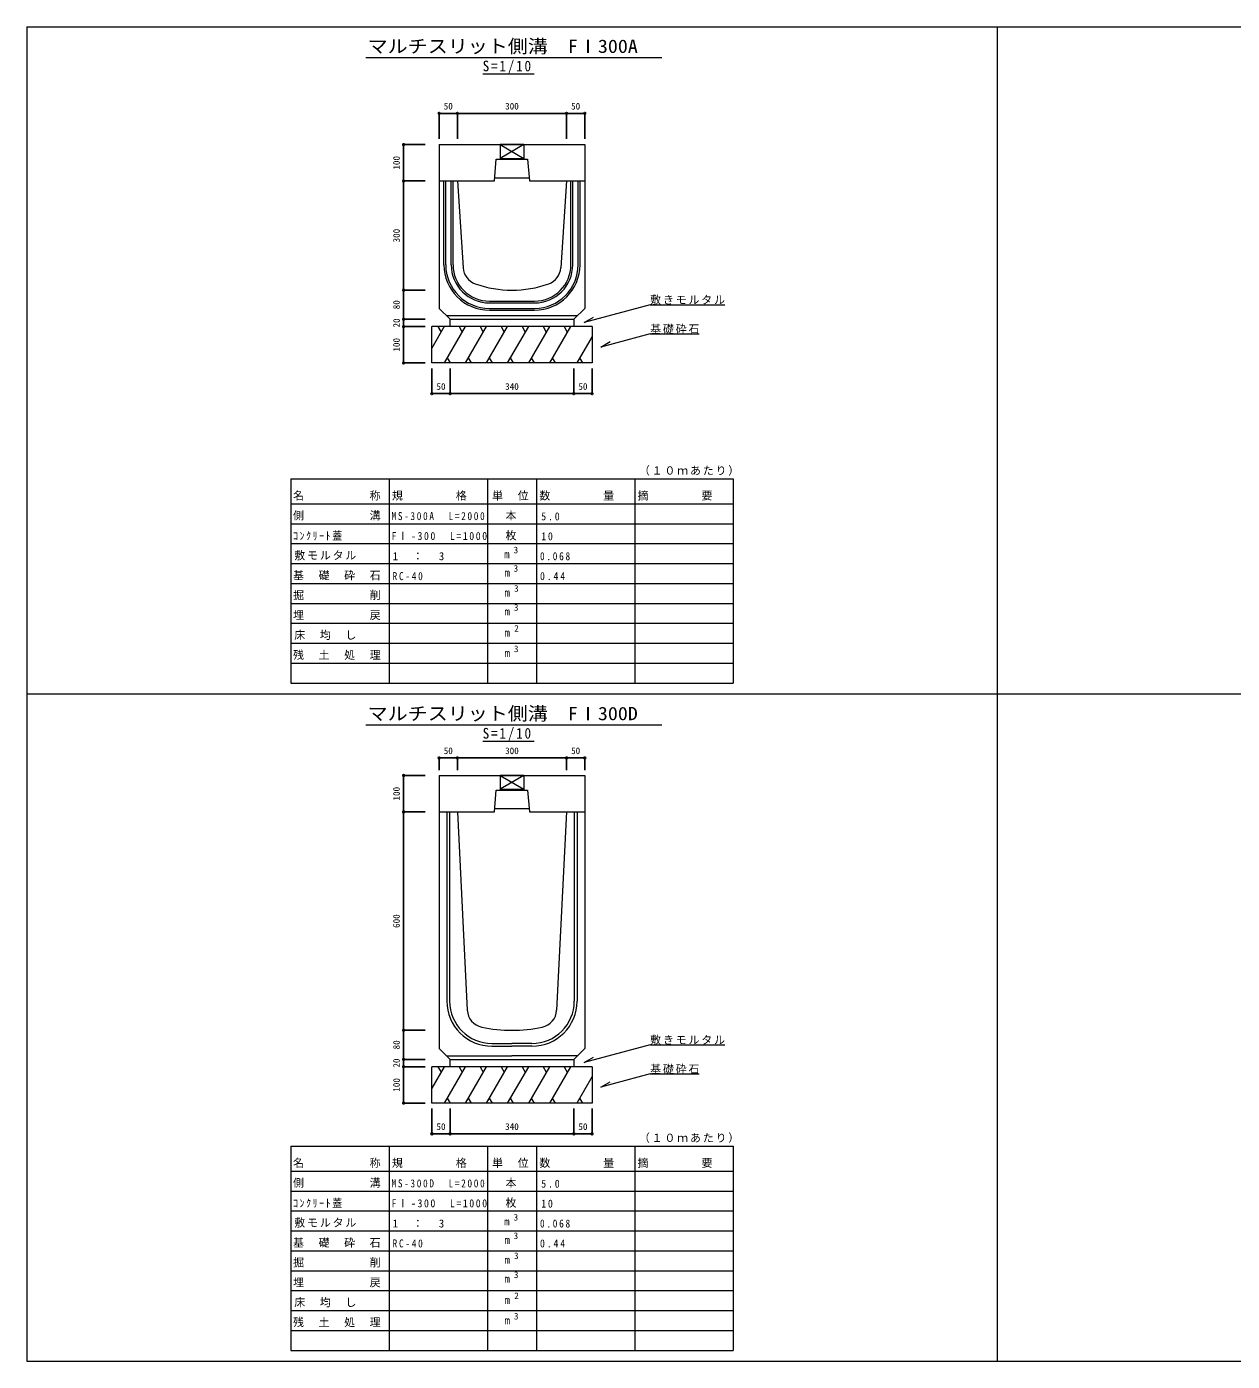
# Model space of a CAD drawing. Units: millimetres at full size, sheet at 1:10. Extents: x -4261 to 3739, y -1527 to 2139.
# Drawn here: x -4261 to -948, y -1527 to 2139 of the extents above; entities that cross this region are included whole.
import ezdxf
from ezdxf.enums import TextEntityAlignment as Align

# ---------------------------------------------------------------- set-up
doc = ezdxf.new("R2010")
doc.units = ezdxf.units.MM
doc.header["$LTSCALE"] = 10
doc.header["$PDMODE"] = 32
doc.header["$PDSIZE"] = 5
doc.layers.add('0-0_通り芯', color=7, linetype='Continuous', lineweight=18)
doc.layers.add('0-1_躯体', color=4, linetype='Continuous')
doc.styles.add('ＭＳ ゴシック', font='')
doc.styles.get('ＭＳ ゴシック').set_extended_font_data('MS Gothic')

msp = doc.modelspace()

# ---------------------------------------------------------------- linework, layer by layer
at = {"layer": '0-0_通り芯', "color": 2}
for p, q in [((-4260.9, 2139.31), (-1616.43, 2139.31)), ((-4260.9, 2139.31), (-4260.9, -1527.36)), ((-1616.43, 2139.31), (3739.1, 2139.31)), ((-4260.9, -1527.36), (3739.1, -1527.36))]:
    msp.add_line(p, q, dxfattribs=at)
at = {"layer": '0-0_通り芯', "color": 4}
for p, q in [((-1594.23, 2139.31), (-1594.23, -1527.36)), ((-4260.9, 305.98), (3739.1, 305.98))]:
    msp.add_line(p, q, dxfattribs=at)
at = {"layer": '0-0_通り芯'}
for p, q in [((-3329.39, 2054.31), (-2515.4, 2054.31)), ((-3008, 2009.59), (-2867.04, 2009.59)), ((-2547.79, 1375.19), (-2729.3, 1326.55)), ((-2547.79, 1375.19), (-2342.79, 1375.19)), ((-3097.57, 1315.41), (-3097.57, 1335.41)), ((-2757.57, 1335.41), (-2757.57, 1315.41)), ((-2729.3, 1326.55), (-2703.32, 1341.55)), ((-3113.52, 1315.41), (-3147.57, 1256.43)), ((-3147.57, 1215.41), (-3147.57, 1315.41)), ((-2707.57, 1315.41), (-3147.57, 1315.41)), ((-3130.82, 1315.41), (-3122.17, 1300.42)), ((-3055.78, 1315.41), (-3113.52, 1215.41)), ((-3073.08, 1315.41), (-3064.43, 1300.42)), ((-2998.05, 1315.41), (-3055.78, 1215.41)), ((-3015.35, 1315.41), (-3006.7, 1300.42)), ((-2940.31, 1315.41), (-2998.05, 1215.41)), ((-2957.61, 1315.41), (-2948.96, 1300.42)), ((-2882.58, 1315.41), (-2940.31, 1215.41)), ((-2899.88, 1315.41), (-2891.23, 1300.42)), ((-2824.84, 1315.41), (-2882.58, 1215.41)), ((-2842.14, 1315.41), (-2833.49, 1300.42)), ((-2767.11, 1315.41), (-2824.84, 1215.41)), ((-2784.41, 1315.41), (-2775.76, 1300.42)), ((-2707.57, 1288.57), (-2749.8, 1215.41)), ((-2707.57, 1315.41), (-2707.57, 1215.41)), ((-2547.79, 1295.38), (-2412.79, 1295.38)), ((-2707.57, 1215.41), (-3147.57, 1215.41)), ((-3105.6, 1229.13), (-3097.68, 1215.41)), ((-3047.86, 1229.13), (-3039.94, 1215.41)), ((-2990.13, 1229.13), (-2982.21, 1215.41)), ((-2932.39, 1229.13), (-2924.47, 1215.41)), ((-2874.66, 1229.13), (-2866.74, 1215.41)), ((-2816.92, 1229.13), (-2809, 1215.41)), ((-2741.88, 1229.13), (-2733.96, 1215.41)), ((-3535.07, 896.86), (-2320.07, 896.86)), ((-3535.07, 896.86), (-3535.07, 773.74)), ((-3265.07, 896.86), (-3265.07, 773.74)), ((-2995.07, 896.86), (-2995.07, 773.74)), ((-2860.07, 896.86), (-2860.07, 773.74)), ((-2590.07, 896.86), (-2590.07, 773.74)), ((-2320.07, 896.86), (-2320.07, 773.74)), ((-3535.07, 828.46), (-2320.07, 828.46)), ((-3535.07, 773.74), (-2320.07, 773.74)), ((-3535.07, 773.74), (-3535.07, 335.98)), ((-3265.07, 773.74), (-3265.07, 335.98)), ((-2995.07, 773.74), (-2995.07, 335.98)), ((-2860.07, 773.74), (-2860.07, 335.98)), ((-2590.07, 773.74), (-2590.07, 335.98)), ((-2320.07, 773.74), (-2320.07, 335.98)), ((-3535.07, 719.02), (-2320.07, 719.02)), ((-3535.07, 664.3), (-2320.07, 664.3)), ((-3535.07, 609.58), (-2320.07, 609.58)), ((-3535.07, 554.86), (-2320.07, 554.86)), ((-3535.07, 500.14), (-2320.07, 500.14)), ((-3535.07, 445.42), (-2320.07, 445.42)), ((-3535.07, 390.7), (-2320.07, 390.7)), ((-3535.07, 335.98), (-2320.07, 335.98)), ((-3449.57, 335.98), (-2540.57, 335.98)), ((-3329.39, 220.98), (-2515.4, 220.98)), ((-3008, 176.26), (-2867.04, 176.26)), ((-2547.79, -658.15), (-2729.3, -706.78)), ((-2547.79, -658.15), (-2342.79, -658.15)), ((-2729.3, -706.78), (-2703.32, -691.78)), ((-3113.52, -717.92), (-3147.57, -776.9)), ((-3147.57, -817.92), (-3147.57, -717.92)), ((-2707.57, -717.92), (-3147.57, -717.92)), ((-3130.82, -717.92), (-3122.17, -732.91)), ((-3055.78, -717.92), (-3113.52, -817.92)), ((-3097.57, -717.92), (-3097.57, -697.92)), ((-3073.08, -717.92), (-3064.43, -732.91)), ((-2998.05, -717.92), (-3055.78, -817.92)), ((-3015.35, -717.92), (-3006.7, -732.91)), ((-2940.31, -717.92), (-2998.05, -817.92)), ((-2957.61, -717.92), (-2948.96, -732.91)), ((-2882.58, -717.92), (-2940.31, -817.92)), ((-2899.88, -717.92), (-2891.23, -732.91)), ((-2824.84, -717.92), (-2882.58, -817.92)), ((-2842.14, -717.92), (-2833.49, -732.91)), ((-2767.11, -717.92), (-2824.84, -817.92)), ((-2784.41, -717.92), (-2775.76, -732.91)), ((-2757.57, -697.92), (-2757.57, -717.92)), ((-2707.57, -717.92), (-2707.57, -817.92)), ((-2707.57, -744.77), (-2749.8, -817.92)), ((-2547.79, -737.95), (-2412.79, -737.95)), ((-3105.6, -804.2), (-3097.68, -817.92)), ((-3047.86, -804.2), (-3039.94, -817.92)), ((-2990.13, -804.2), (-2982.21, -817.92)), ((-2932.39, -804.2), (-2924.47, -817.92)), ((-2874.66, -804.2), (-2866.74, -817.92)), ((-2816.92, -804.2), (-2809, -817.92)), ((-2741.88, -804.2), (-2733.96, -817.92)), ((-2707.57, -817.92), (-3147.57, -817.92)), ((-3535.07, -936.48), (-2320.07, -936.48)), ((-3535.07, -936.48), (-3535.07, -1059.6)), ((-3265.07, -936.48), (-3265.07, -1059.6)), ((-2995.07, -936.48), (-2995.07, -1059.6)), ((-2860.07, -936.48), (-2860.07, -1059.6)), ((-2590.07, -936.48), (-2590.07, -1059.6)), ((-2320.07, -936.48), (-2320.07, -1059.6)), ((-3535.07, -1004.88), (-2320.07, -1004.88)), ((-3535.07, -1059.6), (-2320.07, -1059.6)), ((-3535.07, -1059.6), (-3535.07, -1497.36)), ((-3265.07, -1059.6), (-3265.07, -1497.36)), ((-2995.07, -1059.6), (-2995.07, -1497.36)), ((-2860.07, -1059.6), (-2860.07, -1497.36)), ((-2590.07, -1059.6), (-2590.07, -1497.36)), ((-2320.07, -1059.6), (-2320.07, -1497.36)), ((-3535.07, -1114.32), (-2320.07, -1114.32)), ((-3535.07, -1169.04), (-2320.07, -1169.04)), ((-3535.07, -1223.76), (-2320.07, -1223.76)), ((-3535.07, -1278.48), (-2320.07, -1278.48)), ((-3535.07, -1333.2), (-2320.07, -1333.2)), ((-3535.07, -1387.92), (-2320.07, -1387.92)), ((-3535.07, -1442.64), (-2320.07, -1442.64)), ((-3535.07, -1497.36), (-2320.07, -1497.36)), ((-3449.57, -1497.36), (-2540.57, -1497.36))]:
    msp.add_line(p, q, dxfattribs=at)
at = {"layer": '0-0_通り芯', "color": 3}
for p, q in [((-3127.57, 1815.41), (-3127.57, 1715.41)), ((-3127.57, 1815.41), (-2727.57, 1815.41)), ((-2895.07, 1815.41), (-2960.07, 1777.41)), ((-2960.07, 1815.41), (-2895.07, 1777.41)), ((-2960.07, 1815.41), (-2960.07, 1775.11)), ((-2895.07, 1815.41), (-2960.07, 1815.41)), ((-2895.07, 1815.41), (-2895.07, 1775.11)), ((-2727.57, 1815.41), (-2727.57, 1715.41)), ((-2975.57, 1715.41), (-2970.57, 1775.11)), ((-2970.57, 1775.11), (-2884.57, 1775.11)), ((-2960.07, 1777.41), (-2895.07, 1777.41)), ((-2884.57, 1775.11), (-2879.57, 1715.41)), ((-2974.82, 1724.41), (-2880.33, 1724.41)), ((-3127.57, 1715.41), (-2975.57, 1715.41)), ((-3114.57, 1485.41), (-3114.57, 1715.41)), ((-3109.57, 1485.41), (-3109.57, 1715.41)), ((-3094.57, 1485.41), (-3094.57, 1715.41)), ((-3089.57, 1485.41), (-3089.57, 1715.41)), ((-3077.57, 1715.41), (-3061.65, 1476.69)), ((-2879.57, 1715.41), (-2727.57, 1715.41)), ((-2777.57, 1715.41), (-2793.48, 1476.69)), ((-2765.57, 1485.41), (-2765.57, 1715.41)), ((-2760.57, 1485.41), (-2760.57, 1715.41)), ((-2745.57, 1485.41), (-2745.57, 1715.41)), ((-2740.57, 1485.41), (-2740.57, 1715.41)), ((-2727.57, 1715.41), (-2727.57, 1365.41)), ((-2989.57, 1385.41), (-2865.57, 1385.41)), ((-2989.57, 1380.41), (-2865.57, 1380.41)), ((-2989.57, 1365.41), (-2865.57, 1365.41)), ((-2989.57, 1360.41), (-2865.57, 1360.41)), ((-2757.57, 1335.41), (-2727.57, 1365.41)), ((-3107.57, 1345.41), (-2747.57, 1345.41)), ((-3097.57, 1335.41), (-2757.57, 1335.41)), ((-3127.57, 82.08), (-3127.57, -17.92)), ((-3127.57, 82.08), (-2727.57, 82.08)), ((-2895.07, 82.08), (-2960.07, 44.08)), ((-2960.07, 82.08), (-2895.07, 44.08)), ((-2960.07, 82.08), (-2960.07, 41.78)), ((-2895.07, 82.08), (-2960.07, 82.08)), ((-2895.07, 82.08), (-2895.07, 41.78)), ((-2727.57, 82.08), (-2727.57, -17.92)), ((-2975.57, -17.92), (-2970.57, 41.78)), ((-2970.57, 41.78), (-2884.57, 41.78)), ((-2960.07, 44.08), (-2895.07, 44.08)), ((-2884.57, 41.78), (-2879.57, -17.92)), ((-3127.57, -17.92), (-3127.57, -667.92)), ((-3127.57, -17.92), (-3077.57, -17.92)), ((-3127.57, -17.92), (-2975.57, -17.92)), ((-3106.37, -17.92), (-3106.37, -537.92)), ((-3098.77, -17.92), (-3098.77, -537.92)), ((-3077.57, -17.92), (-3050.33, -562.76)), ((-2974.82, -8.92), (-2880.33, -8.92)), ((-2879.57, -17.92), (-2727.57, -17.92)), ((-2777.57, -17.92), (-2804.81, -562.76)), ((-2777.57, -17.92), (-2727.57, -17.92)), ((-2756.37, -17.92), (-2756.37, -537.92)), ((-2748.77, -17.92), (-2748.77, -537.92)), ((-2727.57, -17.92), (-2727.57, -667.92)), ((-2982.57, -654.12), (-2927.57, -654.12)), ((-2872.57, -654.12), (-2927.57, -654.12)), ((-3127.57, -667.92), (-3097.57, -697.92)), ((-3107.57, -687.92), (-2927.57, -687.92)), ((-2982.57, -661.72), (-2927.57, -661.72)), ((-2872.57, -661.72), (-2927.57, -661.72)), ((-2747.57, -687.92), (-2927.57, -687.92)), ((-2757.57, -697.92), (-2727.57, -667.92)), ((-3097.57, -697.92), (-2757.57, -697.92))]:
    msp.add_line(p, q, dxfattribs=at)
msp.add_lwpolyline([(-3127.57, 1715.41), (-3127.57, 1365.41), (-3097.57, 1335.41)], dxfattribs=at)
at = {"layer": '0-0_通り芯'}
for points in [[(-2547.79, 1295.38), (-2683.68, 1258.97), (-2657.7, 1273.97)], [(-2547.79, -737.95), (-2683.68, -774.36), (-2657.7, -759.36)]]:
    msp.add_lwpolyline(points, dxfattribs=at)
at = {"layer": '0-0_通り芯', "color": 3}
for centre, radius, start, end in [((-2989.57, 1485.41), 125, 180, 270), ((-2989.57, 1485.41), 120, 180, 270), ((-2989.57, 1485.41), 105, 180, 270), ((-2989.57, 1485.41), 100, 180, 270), ((-3011.76, 1480.01), 50, 183.81407, 250.31894), ((-2865.57, 1485.41), 100, 270, 0), ((-2865.57, 1485.41), 105, 270, 0), ((-2865.57, 1485.41), 120, 270, 0), ((-2865.57, 1485.41), 125, 270, 0), ((-2843.37, 1480.01), 50, 289.68105, 356.18591), ((-2927.57, 1715.41), 300, 250.31894, 289.68105), ((-2982.57, -537.92), 123.8, 180, 270), ((-2982.57, -537.92), 116.2, 180, 270), ((-2872.57, -537.92), 123.8, 270, 0), ((-2872.57, -537.92), 116.2, 270, 0), ((-3000.39, -560.26), 50, 182.86, 257.99), ((-2854.75, -560.26), 50, 282.01, 357.14), ((-2927.57, -217.92), 400, 257.99, 282.01)]:
    msp.add_arc(centre, radius, start, end, dxfattribs=at)
at = {"layer": '0-1_躯体', "color": 7}
for p, q in [((-3127.57, 1901.24), (-3077.57, 1901.24)), ((-3077.57, 1901.24), (-2777.57, 1901.24)), ((-2777.57, 1901.24), (-2727.57, 1901.24)), ((-3225.21, 1715.41), (-3225.21, 1815.41)), ((-3225.21, 1415.41), (-3225.21, 1715.41)), ((-3225.21, 1335.41), (-3225.21, 1415.41)), ((-3225.21, 1315.41), (-3225.21, 1335.41)), ((-3225.21, 1215.41), (-3225.21, 1315.41)), ((-3147.57, 1131.13), (-3097.57, 1131.13)), ((-3097.57, 1131.13), (-2757.57, 1131.13)), ((-2757.57, 1131.13), (-2707.57, 1131.13)), ((-3127.57, 130.29), (-3077.57, 130.29)), ((-3077.57, 130.29), (-2777.57, 130.29)), ((-2777.57, 130.29), (-2727.57, 130.29)), ((-3225.21, -17.92), (-3225.21, 82.08)), ((-3225.21, -617.92), (-3225.21, -17.92)), ((-3225.21, -697.92), (-3225.21, -617.92)), ((-3225.21, -717.92), (-3225.21, -697.92)), ((-3225.21, -817.92), (-3225.21, -717.92)), ((-3147.57, -902.21), (-3097.57, -902.21)), ((-3097.57, -902.21), (-2757.57, -902.21)), ((-2757.57, -902.21), (-2707.57, -902.21))]:
    msp.add_line(p, q, dxfattribs=at)
at = {"layer": '0-1_躯体'}
for p, q in [((-3127.57, 1901.24), (-3127.57, 1831.6)), ((-3077.57, 1901.24), (-3077.57, 1831.6)), ((-2777.57, 1901.24), (-2777.57, 1831.6)), ((-2727.57, 1901.24), (-2727.57, 1831.6)), ((-3225.21, 1815.41), (-3166.31, 1815.41)), ((-3225.21, 1715.41), (-3166.31, 1715.41)), ((-3225.21, 1715.41), (-3166.31, 1715.41)), ((-3225.21, 1415.41), (-3166.31, 1415.41)), ((-3225.21, 1335.41), (-3166.31, 1335.41)), ((-3225.21, 1335.41), (-3166.31, 1335.41)), ((-3225.21, 1315.41), (-3166.31, 1315.41)), ((-3225.21, 1215.41), (-3166.31, 1215.41)), ((-3147.57, 1131.13), (-3147.57, 1200.36)), ((-3097.57, 1131.13), (-3097.57, 1200.36)), ((-2757.57, 1131.13), (-2757.57, 1200.36)), ((-2707.57, 1131.13), (-2707.57, 1200.36)), ((-3127.57, 130.29), (-3127.57, 96.65)), ((-3077.57, 130.29), (-3077.57, 96.65)), ((-2777.57, 130.29), (-2777.57, 96.65)), ((-2727.57, 130.29), (-2727.57, 96.65)), ((-3225.21, 82.08), (-3166.31, 82.08)), ((-3225.21, -17.92), (-3166.31, -17.92)), ((-3225.21, -17.92), (-3166.31, -17.92)), ((-3225.21, -617.92), (-3166.31, -617.92)), ((-3225.21, -617.92), (-3166.31, -617.92)), ((-3225.21, -697.92), (-3166.31, -697.92)), ((-3225.21, -697.92), (-3166.31, -697.92)), ((-3225.21, -697.92), (-3166.31, -697.92)), ((-3225.21, -717.92), (-3166.31, -717.92)), ((-3225.21, -817.92), (-3166.31, -817.92)), ((-3147.57, -902.21), (-3147.57, -832.97)), ((-3097.57, -902.21), (-3097.57, -832.97)), ((-2757.57, -902.21), (-2757.57, -832.97)), ((-2707.57, -902.21), (-2707.57, -832.97))]:
    msp.add_line(p, q, dxfattribs=at)
for p in [(-3127.57, 1901.24), (-3077.57, 1901.24), (-2777.57, 1901.24), (-2727.57, 1901.24), (-3225.21, 1815.41), (-3225.21, 1715.41), (-3225.21, 1415.41), (-3225.21, 1335.41), (-3225.21, 1315.41), (-3225.21, 1215.41), (-3147.57, 1131.13), (-3097.57, 1131.13), (-2757.57, 1131.13), (-2707.57, 1131.13), (-3127.57, 130.29), (-3077.57, 130.29), (-2777.57, 130.29), (-2727.57, 130.29), (-3225.21, 82.08), (-3225.21, -17.92), (-3225.21, -617.92), (-3225.21, -697.92), (-3225.21, -717.92), (-3225.21, -817.92), (-3147.57, -902.21), (-3097.57, -902.21), (-2757.57, -902.21), (-2707.57, -902.21)]:
    msp.add_point(p, dxfattribs=at)

# ---------------------------------------------------------------- texts
at = {"layer": '0-0_通り芯', "color": 3, "style": 'ＭＳ ゴシック', "width": 1.1}
for s, p in [('マルチスリット側溝\u3000FⅠ300A', (-3323.99, 2056.33)), ('マルチスリット側溝\u3000FⅠ300D', (-3323.99, 223))]:
    msp.add_text(s, height=36.66, dxfattribs=at).set_placement(p, align=Align.BOTTOM_LEFT)
at = {"layer": '0-0_通り芯', "color": 4, "style": 'ＭＳ ゴシック'}
for s, p in [('3', (-2923.04, 686.92)), ('3', (-2923.04, 636.3)), ('3', (-2921.87, 581.24)), ('3', (-2922.14, 528.98)), ('2', (-2921.24, 471.46)), ('3', (-2922.14, 415.37)), ('3', (-2923.04, -1146.42)), ('3', (-2923.04, -1197.03)), ('3', (-2921.87, -1252.09)), ('3', (-2922.14, -1304.35)), ('2', (-2921.24, -1361.88)), ('3', (-2922.14, -1417.97))]:
    msp.add_text(s, height=18.33, dxfattribs=at).set_placement(p, align=Align.BOTTOM_LEFT)
at = {"layer": '0-0_通り芯', "style": 'ＭＳ ゴシック'}
for p in [(-2949.14, 672.55), (-2948.24, 621.94), (-2948.24, 567.22), (-2948.24, 515.23), (-2948.15, 457.09), (-2947.97, 401), (-2949.14, -1160.78), (-2948.24, -1211.4), (-2948.24, -1266.12), (-2948.24, -1318.1), (-2948.15, -1376.24), (-2947.97, -1432.33)]:
    msp.add_text('m', height=21.99, dxfattribs=at).set_placement(p, align=Align.BOTTOM_LEFT)
at = {"layer": '0-0_通り芯', "attachment_point": 7, "style": 'ＭＳ ゴシック'}
for s, insert, char_height in [('\\T1.28;\\W0.9;S=1/10', (-3008, 2009.59), 29.33), ('\\T1.17;敷きモルタル', (-2547.79, 1375.19), 21.99), ('\\T1.17;基礎砕石', (-2547.79, 1295.38), 21.99), ('\\T1.17;（１０ｍあたり）', (-2578.81, 905.8), 21.99), ('\\T1.17;名\u3000\u3000\u3000\u3000\u3000称', (-3529.07, 837.4), 21.99), ('\\T1.17;規\u3000\u3000\u3000\u3000格', (-3257.32, 837.4), 21.99), ('\\T1.17;単\u3000位', (-2982.07, 837.4), 21.99), ('\\T1.17;数\u3000\u3000\u3000\u3000量', (-2852.32, 837.4), 21.99), ('\\T1.17;摘\u3000\u3000\u3000\u3000要', (-2582.32, 837.4), 21.99), ('\\T1.17;側\u3000\u3000\u3000\u3000\u3000溝', (-3529.07, 782.68), 21.99), ('\\T1.17;\u3000本', (-2980.32, 782.68), 21.99), ('\\T1.36;\\W0.85;MS-300A\u3000L=2000', (-3258.32, 783.47), 21.99), ('\\T1.38;\\W0.9;5.0', (-2847.07, 782.68), 21.99), ('\\T1.33;\\W0.9;ｺﾝｸﾘｰﾄ蓋', (-3529.07, 727.96), 21.99), ('\\T1.32;\\W0.9;FⅠ-300\u3000L=1000', (-3258.32, 728.75), 21.99), ('\\T1.17;\u3000枚', (-2980.32, 727.96), 21.99), ('\\T1.36;\\W0.9;10', (-2847.07, 727.96), 21.99), ('\\T1.17;敷モルタル', (-3525.57, 673.24), 21.99), ('\\T1.21;1\u3000：\u30003', (-3255.57, 673.24), 21.99), ('\\T1.38;\\W0.85;0.068', (-2850.57, 673.24), 21.99), ('\\T1.17;基\u3000礎\u3000砕\u3000石', (-3529.07, 618.52), 21.99), ('\\T1.38;\\W0.85;RC-40', (-3255.57, 618.52), 21.99), ('\\T1.38;\\W0.9;0.44', (-2850.57, 618.52), 21.99), ('\\T1.17;掘\u3000\u3000\u3000\u3000\u3000削', (-3529.07, 563.8), 21.99), ('\\T1.17;埋\u3000\u3000\u3000\u3000\u3000戻', (-3529.07, 509.08), 21.99), ('\\T1.17;床\u3000均\u3000し', (-3525.57, 454.36), 21.99), ('\\T1.17;残\u3000土\u3000処\u3000理', (-3529.07, 399.64), 21.99), ('\\T1.28;\\W0.9;S=1/10', (-3008, 176.26), 29.33), ('\\T1.17;敷きモルタル', (-2547.79, -658.15), 21.99), ('\\T1.17;基礎砕石', (-2547.79, -737.95), 21.99), ('\\T1.17;（１０ｍあたり）', (-2578.81, -927.54), 21.99), ('\\T1.17;名\u3000\u3000\u3000\u3000\u3000称', (-3529.07, -995.94), 21.99), ('\\T1.17;規\u3000\u3000\u3000\u3000格', (-3257.32, -995.94), 21.99), ('\\T1.17;単\u3000位', (-2982.07, -995.94), 21.99), ('\\T1.17;数\u3000\u3000\u3000\u3000量', (-2852.32, -995.94), 21.99), ('\\T1.17;摘\u3000\u3000\u3000\u3000要', (-2582.32, -995.94), 21.99), ('\\T1.17;側\u3000\u3000\u3000\u3000\u3000溝', (-3529.07, -1050.66), 21.99), ('\\T1.17;\u3000本', (-2980.32, -1050.66), 21.99), ('\\T1.36;\\W0.85;MS-300D\u3000L=2000', (-3258.32, -1049.87), 21.99), ('\\T1.38;\\W0.9;5.0', (-2847.07, -1050.66), 21.99), ('\\T1.33;\\W0.9;ｺﾝｸﾘｰﾄ蓋', (-3529.07, -1105.38), 21.99), ('\\T1.32;\\W0.9;FⅠ-300\u3000L=1000', (-3258.32, -1104.59), 21.99), ('\\T1.17;\u3000枚', (-2980.32, -1105.38), 21.99), ('\\T1.36;\\W0.9;10', (-2847.07, -1105.38), 21.99), ('\\T1.17;敷モルタル', (-3525.57, -1160.1), 21.99), ('\\T1.21;1\u3000：\u30003', (-3255.57, -1160.1), 21.99), ('\\T1.38;\\W0.85;0.068', (-2850.57, -1160.1), 21.99), ('\\T1.17;基\u3000礎\u3000砕\u3000石', (-3529.07, -1214.82), 21.99), ('\\T1.38;\\W0.85;RC-40', (-3255.57, -1214.82), 21.99), ('\\T1.38;\\W0.9;0.44', (-2850.57, -1214.82), 21.99), ('\\T1.17;掘\u3000\u3000\u3000\u3000\u3000削', (-3529.07, -1269.54), 21.99), ('\\T1.17;埋\u3000\u3000\u3000\u3000\u3000戻', (-3529.07, -1324.26), 21.99), ('\\T1.17;床\u3000均\u3000し', (-3525.57, -1378.98), 21.99), ('\\T1.17;残\u3000土\u3000処\u3000理', (-3529.07, -1433.7), 21.99)]:
    msp.add_mtext(s, dxfattribs=dict(at, insert=insert, char_height=char_height))
at = {"layer": '0-1_躯体', "style": 'ＭＳ ゴシック'}
for s, p in [('50', (-3115.07, 1906.24)), ('300', (-2946.32, 1906.24)), ('50', (-2765.07, 1906.24)), ('50', (-3135.07, 1136.13)), ('340', (-2946.32, 1136.13)), ('50', (-2745.07, 1136.13)), ('50', (-3115.07, 135.29)), ('300', (-2946.32, 135.29)), ('50', (-2765.07, 135.29)), ('50', (-3135.07, -897.21)), ('340', (-2946.32, -897.21)), ('50', (-2745.07, -897.21))]:
    msp.add_text(s, height=18.33, dxfattribs=at).set_placement(p, align=Align.BOTTOM_LEFT)
for s, p in [('100', (-3230.21, 1746.66)), ('300', (-3230.21, 1546.66)), ('80', (-3230.21, 1362.91)), ('20', (-3230.21, 1312.91)), ('100', (-3230.21, 1246.66)), ('100', (-3230.21, 13.33)), ('600', (-3230.21, -336.67)), ('80', (-3230.21, -670.42)), ('20', (-3230.21, -720.42)), ('100', (-3230.21, -786.67))]:
    msp.add_text(s, height=18.33, rotation=90, dxfattribs=at).set_placement(p, align=Align.BOTTOM_LEFT)

doc.saveas('drawing.dxf')
